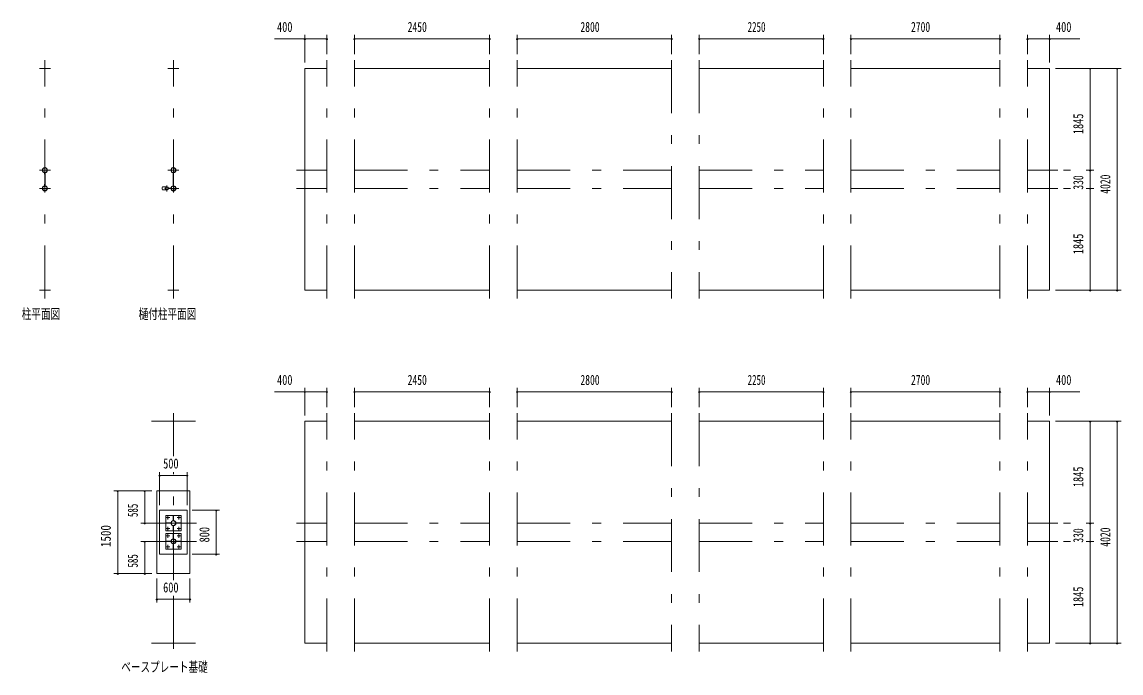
# Model space of a CAD drawing. Units: millimetres, scale not verified. Extents: x -31545 to 31552, y -14700 to 14700.
# Drawn here: x -31545 to -11624, y -11328 to 468 of the extents above; entities that cross this region are included whole.
import ezdxf
from ezdxf.enums import TextEntityAlignment as Align

# ---------------------------------------------------------------- set-up
doc = ezdxf.new("R2010")
doc.units = ezdxf.units.MM
doc.header["$LTSCALE"] = 80
doc.linetypes.add('USER3', pattern=[24, 12, -5, 2, -5])
for name, color, linetype, lineweight in [('0-2_1-07BOLD', 7, 'Continuous', 18), ('0-3_1-27CENTER', 3, 'USER3', 18), ('0-5_1-57DIM', 3, 'Continuous', 18)]:
    doc.layers.add(name, color=color, linetype=linetype, lineweight=lineweight)
doc.styles.add('ＭＳ ゴシック', font='')
doc.styles.get('ＭＳ ゴシック').set_extended_font_data('MS Gothic')

msp = doc.modelspace()

# ---------------------------------------------------------------- linework, layer by layer
at = {"layer": '0-2_1-07BOLD'}
for p, q in [((-31029.91, -372.46), (-31229.9, -372.46)), ((-28700.17, -372.46), (-28900.17, -372.46)), ((-26418.72, -4392.46), (-26418.72, -372.46)), ((-26018.72, -372.46), (-26418.72, -372.46)), ((-23068.72, -372.46), (-25518.72, -372.46)), ((-19768.72, -372.46), (-22568.72, -372.46)), ((-17018.72, -372.46), (-19268.72, -372.46)), ((-13818.72, -372.46), (-16518.72, -372.46)), ((-12918.72, -372.46), (-13318.72, -372.46)), ((-12918.72, -4392.46), (-12918.72, -372.46)), ((-31134.49, -2292.46), (-31134.49, -2263.38)), ((-31134.49, -2292.46), (-31132.89, -2292.46)), ((-31132.89, -2261.9), (-31132.89, -2503.01)), ((-31126.89, -2503.01), (-31126.89, -2261.9)), ((-28804.76, -2292.46), (-28804.76, -2263.38)), ((-28804.76, -2292.46), (-28803.16, -2292.46)), ((-28803.16, -2261.9), (-28803.16, -2503.01)), ((-28797.16, -2503.01), (-28797.16, -2261.9)), ((-31134.49, -2472.46), (-31132.89, -2472.46)), ((-31134.49, -2472.46), (-31134.49, -2501.54)), ((-31126.89, -2472.46), (-31125.29, -2472.46)), ((-31125.29, -2472.46), (-31125.29, -2501.54)), ((-28927.68, -2519.96), (-28995.26, -2519.96)), ((-28927.68, -2574.96), (-28995.26, -2574.96)), ((-28890.83, -2544.45), (-28844.61, -2544.45)), ((-28890.83, -2550.46), (-28844.61, -2550.46)), ((-28889.43, -2542.85), (-28846.08, -2542.85)), ((-28889.43, -2552.06), (-28846.08, -2552.06)), ((-28804.76, -2472.46), (-28803.16, -2472.46)), ((-28804.76, -2472.46), (-28804.76, -2501.54)), ((-28797.16, -2472.46), (-28795.56, -2472.46)), ((-28795.56, -2472.46), (-28795.56, -2501.54)), ((-31029.91, -4392.46), (-31229.9, -4392.46)), ((-28700.17, -4392.46), (-28900.17, -4392.46)), ((-26018.72, -4392.46), (-26418.72, -4392.46)), ((-23068.72, -4392.46), (-25518.72, -4392.46)), ((-19768.72, -4392.46), (-22568.72, -4392.46)), ((-17018.72, -4392.46), (-19268.72, -4392.46)), ((-13818.72, -4392.46), (-16518.72, -4392.46)), ((-12918.72, -4392.46), (-13318.72, -4392.46)), ((-28400.17, -6767.46), (-29200.17, -6767.46)), ((-26018.72, -6767.46), (-26418.72, -6767.46)), ((-23068.72, -6767.46), (-25518.72, -6767.46)), ((-19768.72, -6767.46), (-22568.72, -6767.46)), ((-17018.72, -6767.46), (-19268.72, -6767.46)), ((-13818.72, -6767.46), (-16518.72, -6767.46)), ((-12918.72, -6767.46), (-13318.72, -6767.46)), ((-12918.72, -10787.46), (-12918.72, -6767.46)), ((-28500.17, -9527.46), (-28500.17, -8027.45)), ((-29050.17, -9177.46), (-29050.17, -8377.46)), ((-28550.17, -8377.46), (-29050.17, -8377.46)), ((-28803.17, -8472.91), (-28797.17, -8472.91)), ((-28803.17, -8472.91), (-28803.17, -8567.91)), ((-28803.17, -8547.91), (-28797.17, -8547.91)), ((-28797.17, -8472.91), (-28797.17, -8567.91)), ((-28939.72, -8609.46), (-28844.72, -8609.46)), ((-28939.72, -8615.46), (-28939.72, -8609.46)), ((-28864.72, -8615.46), (-28864.72, -8609.46)), ((-28803.17, -8567.91), (-28797.17, -8567.91)), ((-28803.17, -8752.01), (-28803.17, -8657.01)), ((-28797.17, -8677.01), (-28803.17, -8677.01)), ((-28797.17, -8752.01), (-28803.17, -8752.01)), ((-28660.62, -8615.46), (-28755.62, -8615.46)), ((-28735.62, -8609.46), (-28735.62, -8615.46)), ((-28660.62, -8609.46), (-28660.62, -8615.46)), ((-28939.72, -8939.45), (-28844.72, -8939.45)), ((-28939.72, -8945.45), (-28939.72, -8939.45)), ((-28864.72, -8945.45), (-28864.72, -8939.45)), ((-28803.17, -8802.9), (-28803.17, -8897.9)), ((-28803.17, -8877.9), (-28797.17, -8877.9)), ((-28803.17, -8897.9), (-28797.17, -8897.9)), ((-28755.62, -8939.45), (-28755.62, -8945.45)), ((-28660.62, -8939.45), (-28755.62, -8939.45)), ((-28735.62, -8939.45), (-28735.62, -8945.45)), ((-28803.17, -9082), (-28803.17, -8987.01)), ((-28797.17, -8987.01), (-28803.17, -8987.01)), ((-28797.17, -9007.01), (-28803.17, -9007.01)), ((-28797.17, -9082), (-28803.17, -9082)), ((-28797.17, -9082), (-28797.17, -8987.01)), ((-29100.17, -9527.46), (-28500.17, -9527.46)), ((-28400.17, -10787.46), (-29200.17, -10787.46)), ((-23068.72, -10787.46), (-25518.72, -10787.46)), ((-19768.72, -10787.46), (-22568.72, -10787.46)), ((-17018.72, -10787.46), (-19268.72, -10787.46)), ((-13818.72, -10787.46), (-16518.72, -10787.46)), ((-12918.72, -10787.46), (-13318.72, -10787.46))]:
    msp.add_line(p, q, dxfattribs=at)
for points in [[(-31126.89, -2292.46), (-31125.29, -2292.46), (-31125.29, -2263.38)], [(-28797.16, -2292.46), (-28795.56, -2292.46), (-28795.56, -2263.38)], [(-26018.72, -10787.46), (-26418.72, -10787.46), (-26418.72, -6767.46)], [(-29100.17, -9527.46), (-29100.17, -8027.45), (-28500.17, -8027.45)], [(-28550.17, -8377.46), (-28550.17, -9177.46), (-29050.17, -9177.46)], [(-28939.72, -8615.46), (-28844.72, -8615.46), (-28844.72, -8609.46)], [(-28797.17, -8752.01), (-28797.17, -8657.01), (-28803.17, -8657.01)], [(-28660.62, -8609.46), (-28755.62, -8609.46), (-28755.62, -8615.46)], [(-28939.72, -8945.45), (-28844.72, -8945.45), (-28844.72, -8939.45)], [(-28803.17, -8802.9), (-28797.17, -8802.9), (-28797.17, -8897.9)], [(-28660.62, -8939.45), (-28660.62, -8945.45), (-28755.62, -8945.45)]]:
    msp.add_lwpolyline(points, dxfattribs=at)
for points in [[(-28660.17, -8752.46), (-28940.17, -8752.46), (-28940.17, -8472.46), (-28660.17, -8472.46)], [(-28940.17, -9082.45), (-28940.17, -8802.45), (-28660.17, -8802.45), (-28660.17, -9082.45)]]:
    msp.add_lwpolyline(points, close=True, dxfattribs=at)
for centre, radius in [((-31129.9, -2217.46), 44.55), ((-31129.9, -2217.46), 40.35), ((-31129.9, -2169.06), 2.25), ((-28800.17, -2217.46), 44.55), ((-28800.17, -2217.46), 40.35), ((-28800.17, -2169.06), 2.25), ((-31129.9, -2547.46), 44.55), ((-31129.9, -2547.46), 40.35), ((-28949.51, -2547.46), 2.25), ((-28918.16, -2547.46), 27.5), ((-28800.16, -2547.46), 46.15), ((-28800.17, -2547.46), 44.55), ((-28800.17, -2547.46), 40.35), ((-31129.9, -2595.86), 2.25), ((-28800.17, -2595.86), 2.25), ((-28900.17, -8512.46), 8), ((-28700.17, -8512.46), 8), ((-28900.17, -8712.46), 8), ((-28800.17, -8612.46), 44.55), ((-28800.17, -8612.46), 40.35), ((-28700.17, -8712.46), 8), ((-28900.17, -8842.45), 8), ((-28800.17, -8942.45), 44.55), ((-28800.17, -8942.45), 40.35), ((-28700.17, -8842.45), 8), ((-28900.17, -9042.45), 8), ((-28700.17, -9042.45), 8)]:
    msp.add_circle(centre, radius, dxfattribs=at)
for centre, radius, start, end in [((-31129.9, -2217.46), 46.15, 93.78961, 264.28209), ((-31129.9, -2169.06), 3.85, 322.09525, 270.00276), ((-31129.9, -2217.46), 46.15, 275.72758, 90.00154), ((-28800.16, -2217.46), 46.15, 93.78961, 264.28209), ((-28800.17, -2169.06), 3.85, 322.09525, 270.00276), ((-28800.16, -2217.46), 46.15, 275.72758, 90.00154), ((-31129.9, -2547.46), 46.15, 95.71837, 266.21085), ((-31129.9, -2547.46), 46.15, 269.99892, 84.27287), ((-28959.77, -2547.46), 44.9, 142.23546, 217.76454), ((-28949.51, -2547.46), 3.85, 51.34222, 0), ((-28918.16, -2547.46), 29.1, 9.09488, 180), ((-28918.16, -2547.46), 29.1, 185.93016, 350.90401), ((-28900.76, -2547.46), 44.9, 142.23546, 160.41136), ((-28900.76, -2547.46), 44.9, 199.58864, 217.76454), ((-31129.9, -2595.86), 3.85, 90, 37.90752), ((-28800.17, -2595.86), 3.85, 90, 37.90752)]:
    msp.add_arc(centre, radius, start, end, dxfattribs=at)
at = {"layer": '0-3_1-27CENTER'}
for p, q in [((-31129.9, -4542.46), (-31129.9, -222.46)), ((-28800.17, -4542.46), (-28800.17, -222.46)), ((-26018.72, -4542.46), (-26018.72, -222.46)), ((-25518.72, -4542.46), (-25518.72, -222.46)), ((-23068.72, -4542.46), (-23068.72, -222.46)), ((-22568.72, -4542.46), (-22568.72, -222.46)), ((-19768.72, -222.46), (-19768.72, -4542.46)), ((-19268.72, -222.46), (-19268.72, -4542.46)), ((-17018.72, -4542.46), (-17018.72, -222.46)), ((-16518.72, -4542.46), (-16518.72, -222.46)), ((-13818.72, -4542.46), (-13818.72, -222.46)), ((-13318.72, -4542.46), (-13318.72, -222.46)), ((-31029.91, -2217.46), (-31229.9, -2217.46)), ((-28700.17, -2217.46), (-28900.17, -2217.46)), ((-26568.72, -2217.46), (-26018.72, -2217.46)), ((-25518.72, -2217.46), (-23068.72, -2217.46)), ((-22568.72, -2217.46), (-19768.72, -2217.46)), ((-19268.72, -2217.46), (-17018.72, -2217.46)), ((-16518.72, -2217.46), (-13818.72, -2217.46)), ((-13318.72, -2217.46), (-12768.72, -2217.46)), ((-31029.91, -2547.46), (-31229.9, -2547.46)), ((-28918.16, -2492.46), (-28918.16, -2602.46)), ((-28700.17, -2547.46), (-28900.17, -2547.46)), ((-28867.69, -2558.22), (-28867.69, -2536.69)), ((-26568.72, -2547.46), (-26018.72, -2547.46)), ((-25518.72, -2547.46), (-23068.72, -2547.46)), ((-22568.72, -2547.46), (-19768.72, -2547.46)), ((-19268.72, -2547.46), (-17018.72, -2547.46)), ((-16518.72, -2547.46), (-13818.72, -2547.46)), ((-13318.72, -2547.46), (-12768.72, -2547.46)), ((-28800.17, -6617.46), (-28800.17, -7398.87)), ((-26018.72, -10937.46), (-26018.72, -6617.46)), ((-25518.72, -10937.46), (-25518.72, -6617.46)), ((-23068.72, -10937.46), (-23068.72, -6617.46)), ((-22568.72, -10937.46), (-22568.72, -6617.46)), ((-19768.72, -6617.46), (-19768.72, -10937.46)), ((-19268.72, -6617.46), (-19268.72, -10937.46)), ((-17018.72, -10937.46), (-17018.72, -6617.46)), ((-16518.72, -10937.46), (-16518.72, -6617.46)), ((-13818.72, -10937.46), (-13818.72, -6617.46)), ((-13318.72, -10937.46), (-13318.72, -6617.46)), ((-28800.17, -9647.46), (-28800.17, -7687.46)), ((-28934.32, -8512.46), (-28866.03, -8512.46)), ((-28900.17, -8478.31), (-28900.17, -8546.6)), ((-28734.32, -8512.46), (-28666.03, -8512.46)), ((-28700.17, -8478.31), (-28700.17, -8546.6)), ((-29200.17, -8612.46), (-28380.17, -8612.46)), ((-28934.32, -8712.46), (-28866.03, -8712.46)), ((-28900.17, -8678.31), (-28900.17, -8746.6)), ((-28734.32, -8712.46), (-28666.03, -8712.46)), ((-28700.17, -8678.31), (-28700.17, -8746.6)), ((-26568.72, -8612.46), (-26018.72, -8612.46)), ((-25518.72, -8612.46), (-23068.72, -8612.46)), ((-22568.72, -8612.46), (-19768.72, -8612.46)), ((-19268.72, -8612.46), (-17018.72, -8612.46)), ((-16518.72, -8612.46), (-13818.72, -8612.46)), ((-13318.72, -8612.46), (-12768.72, -8612.46)), ((-29200.17, -8942.45), (-28380.17, -8942.45)), ((-28934.32, -8842.45), (-28866.03, -8842.45)), ((-28900.17, -8808.31), (-28900.17, -8876.6)), ((-28734.32, -8842.45), (-28666.03, -8842.45)), ((-28700.17, -8808.31), (-28700.17, -8876.6)), ((-26568.72, -8942.46), (-26018.72, -8942.46)), ((-25518.72, -8942.46), (-23068.72, -8942.46)), ((-22568.72, -8942.46), (-19768.72, -8942.46)), ((-19268.72, -8942.46), (-17018.72, -8942.46)), ((-16518.72, -8942.46), (-13818.72, -8942.46)), ((-13318.72, -8942.46), (-12768.72, -8942.46)), ((-28934.32, -9042.45), (-28866.03, -9042.45)), ((-28900.17, -9008.31), (-28900.17, -9076.6)), ((-28734.32, -9042.45), (-28666.03, -9042.45)), ((-28700.17, -9008.31), (-28700.17, -9076.6)), ((-28800.17, -9932.27), (-28800.17, -10937.46))]:
    msp.add_line(p, q, dxfattribs=at)
at = {"layer": '0-5_1-57DIM'}
for p, q in [((-26418.72, -267.46), (-26418.72, 232.54)), ((-26018.72, -117.46), (-26018.72, 232.54)), ((-25518.72, -117.46), (-25518.72, 232.54)), ((-23068.72, -117.46), (-23068.72, 232.54)), ((-22568.72, -117.46), (-22568.72, 232.54)), ((-19768.72, -117.46), (-19768.72, 232.54)), ((-19268.72, -117.46), (-19268.72, 232.54)), ((-17018.72, -117.46), (-17018.72, 232.54)), ((-16518.72, -117.46), (-16518.72, 232.54)), ((-13818.72, -117.46), (-13818.72, 232.54)), ((-13318.72, -117.46), (-13318.72, 232.54)), ((-12918.73, -267.46), (-12918.73, 232.54)), ((-26968.22, 162.54), (-26018.72, 162.54)), ((-26404.72, 162.54), (-26432.72, 162.54)), ((-26004.72, 162.54), (-26032.72, 162.54)), ((-25504.72, 162.54), (-25532.72, 162.54)), ((-25518.72, 162.54), (-23068.72, 162.54)), ((-23054.72, 162.54), (-23082.72, 162.54)), ((-22554.72, 162.54), (-22582.72, 162.54)), ((-22568.72, 162.54), (-19768.72, 162.54)), ((-19754.72, 162.54), (-19782.72, 162.54)), ((-19254.72, 162.54), (-19282.72, 162.54)), ((-19268.72, 162.54), (-17018.72, 162.54)), ((-17004.72, 162.54), (-17032.72, 162.54)), ((-16504.72, 162.54), (-16532.72, 162.54)), ((-16518.72, 162.54), (-13818.72, 162.54)), ((-13804.72, 162.54), (-13832.72, 162.54)), ((-13304.73, 162.54), (-13332.73, 162.54)), ((-13318.72, 162.54), (-12369.22, 162.54)), ((-12904.73, 162.54), (-12932.73, 162.54)), ((-12813.72, -372.46), (-11623.72, -372.46)), ((-12169.72, -372.46), (-12197.72, -372.46)), ((-12183.72, -372.46), (-12183.72, -4392.47)), ((-11679.72, -372.46), (-11707.72, -372.46)), ((-11693.72, -372.46), (-11693.72, -4392.47)), ((-12663.72, -2217.46), (-12538.42, -2217.46)), ((-12253.72, -2217.46), (-12113.72, -2217.46)), ((-12169.72, -2217.46), (-12197.72, -2217.46)), ((-12663.72, -2547.46), (-12538.42, -2547.46)), ((-12253.72, -2547.46), (-12113.72, -2547.46)), ((-12169.72, -2547.46), (-12197.72, -2547.46)), ((-12813.72, -4392.47), (-11623.72, -4392.47)), ((-12169.72, -4392.47), (-12197.72, -4392.47)), ((-11679.72, -4392.47), (-11707.72, -4392.47)), ((-26418.72, -6662.46), (-26418.72, -6162.46)), ((-26018.72, -6512.46), (-26018.72, -6162.46)), ((-25518.72, -6512.46), (-25518.72, -6162.46)), ((-23068.72, -6512.46), (-23068.72, -6162.46)), ((-22568.72, -6512.46), (-22568.72, -6162.46)), ((-19768.72, -6512.46), (-19768.72, -6162.46)), ((-19268.72, -6512.46), (-19268.72, -6162.46)), ((-17018.72, -6512.46), (-17018.72, -6162.46)), ((-16518.72, -6512.46), (-16518.72, -6162.46)), ((-13818.72, -6512.46), (-13818.72, -6162.46)), ((-13318.72, -6512.46), (-13318.72, -6162.46)), ((-12918.73, -6662.46), (-12918.73, -6162.46)), ((-26968.22, -6232.46), (-26018.72, -6232.46)), ((-26404.72, -6232.46), (-26432.72, -6232.46)), ((-26004.72, -6232.46), (-26032.72, -6232.46)), ((-25504.72, -6232.46), (-25532.72, -6232.46)), ((-25518.72, -6232.46), (-23068.72, -6232.46)), ((-23054.72, -6232.46), (-23082.72, -6232.46)), ((-22554.72, -6232.46), (-22582.72, -6232.46)), ((-22568.72, -6232.46), (-19768.72, -6232.46)), ((-19754.72, -6232.46), (-19782.72, -6232.46)), ((-19254.72, -6232.46), (-19282.72, -6232.46)), ((-19268.72, -6232.46), (-17018.72, -6232.46)), ((-17004.72, -6232.46), (-17032.72, -6232.46)), ((-16504.72, -6232.46), (-16532.72, -6232.46)), ((-16518.72, -6232.46), (-13818.72, -6232.46)), ((-13804.72, -6232.46), (-13832.72, -6232.46)), ((-13304.73, -6232.46), (-13332.73, -6232.46)), ((-13318.72, -6232.46), (-12369.22, -6232.46)), ((-12904.73, -6232.46), (-12932.73, -6232.46)), ((-12813.72, -6767.46), (-11623.72, -6767.46)), ((-12169.72, -6767.46), (-12197.72, -6767.46)), ((-12183.72, -6767.46), (-12183.72, -10787.47)), ((-11679.72, -6767.46), (-11707.72, -6767.46)), ((-11693.72, -6767.46), (-11693.72, -10787.47)), ((-29036.17, -7747.45), (-29064.17, -7747.45)), ((-29050.17, -8287.46), (-29050.17, -7687.46)), ((-29050.17, -7747.45), (-28550.17, -7747.45)), ((-28536.17, -7747.45), (-28564.17, -7747.45)), ((-28550.17, -8287.46), (-28550.17, -7687.46)), ((-29190.17, -8027.45), (-29880.17, -8027.45)), ((-29796.17, -8027.45), (-29824.17, -8027.45)), ((-29810.17, -8027.45), (-29810.17, -9527.46)), ((-29306.17, -8027.45), (-29334.17, -8027.45)), ((-29320.17, -8027.45), (-29320.17, -8612.46)), ((-28460.17, -8377.46), (-27963.24, -8377.46)), ((-28009.24, -8377.46), (-28037.24, -8377.46)), ((-28023.24, -8377.46), (-28023.24, -9177.46)), ((-29190.17, -8612.46), (-29390.17, -8612.46)), ((-29306.17, -8612.46), (-29334.17, -8612.46)), ((-12663.72, -8612.47), (-12538.42, -8612.47)), ((-12253.72, -8612.47), (-12113.72, -8612.47)), ((-12169.72, -8612.47), (-12197.72, -8612.47)), ((-29190.17, -8942.45), (-29390.17, -8942.45)), ((-29306.17, -8942.45), (-29334.17, -8942.45)), ((-29320.17, -8942.45), (-29320.17, -9527.46)), ((-12663.72, -8942.46), (-12538.42, -8942.46)), ((-12253.72, -8942.46), (-12113.72, -8942.46)), ((-12169.72, -8942.46), (-12197.72, -8942.46)), ((-28460.17, -9177.46), (-27963.24, -9177.46)), ((-28009.24, -9177.46), (-28037.24, -9177.46)), ((-29190.17, -9527.46), (-29880.17, -9527.46)), ((-29796.17, -9527.46), (-29824.17, -9527.46)), ((-29306.17, -9527.46), (-29334.17, -9527.46)), ((-29100.17, -9617.46), (-29100.17, -10052.27)), ((-28500.17, -9617.46), (-28500.17, -10052.27)), ((-29086.17, -9992.27), (-29114.17, -9992.27)), ((-29100.17, -9992.27), (-28500.17, -9992.27)), ((-28486.17, -9992.27), (-28514.17, -9992.27)), ((-12813.72, -10787.47), (-11623.72, -10787.47)), ((-12169.72, -10787.47), (-12197.72, -10787.47)), ((-11679.72, -10787.47), (-11707.72, -10787.47))]:
    msp.add_line(p, q, dxfattribs=at)
for centre in [(-26418.72, 162.54), (-26018.72, 162.54), (-25518.72, 162.54), (-23068.72, 162.54), (-22568.72, 162.54), (-19768.72, 162.54), (-19268.72, 162.54), (-17018.72, 162.54), (-16518.72, 162.54), (-13818.72, 162.54), (-13318.73, 162.54), (-12918.73, 162.54), (-12183.72, -372.46), (-11693.72, -372.46), (-12183.72, -2217.46), (-12183.72, -2547.46), (-12183.72, -4392.47), (-11693.72, -4392.47), (-26418.72, -6232.46), (-26018.72, -6232.46), (-25518.72, -6232.46), (-23068.72, -6232.46), (-22568.72, -6232.46), (-19768.72, -6232.46), (-19268.72, -6232.46), (-17018.72, -6232.46), (-16518.72, -6232.46), (-13818.72, -6232.46), (-13318.73, -6232.46), (-12918.73, -6232.46), (-12183.72, -6767.46), (-11693.72, -6767.46), (-29050.17, -7747.45), (-28550.17, -7747.45), (-29810.17, -8027.45), (-29320.17, -8027.45), (-28023.24, -8377.46), (-29320.17, -8612.46), (-12183.72, -8612.47), (-29320.17, -8942.45), (-12183.72, -8942.46), (-28023.24, -9177.46), (-29810.17, -9527.46), (-29320.17, -9527.46), (-29100.17, -9992.27), (-28500.17, -9992.27), (-12183.72, -10787.47), (-11693.72, -10787.47)]:
    msp.add_arc(centre, 14, 180, 0, dxfattribs=at)

# ---------------------------------------------------------------- texts
at = {"layer": '0-5_1-57DIM', "color": 7, "style": 'ＭＳ ゴシック'}
for s, width, p in [('400', 0.75, (-26921.15, 232.54)), ('2450', 0.7, (-24554.13, 232.54)), ('2800', 0.7, (-21422.5, 232.54)), ('2250', 0.65, (-18391.08, 232.54)), ('2700', 0.7, (-15429.96, 232.54)), ('400', 0.75, (-12801.65, 232.54)), ('柱平面図', 0.7, (-31549.91, -4967.59)), ('樋付柱平面図', 0.7, (-29430.17, -4967.59)), ('400', 0.75, (-26921.15, -6162.46)), ('2450', 0.7, (-24554.13, -6162.46)), ('2800', 0.7, (-21422.5, -6162.46)), ('2250', 0.65, (-18391.08, -6162.46)), ('2700', 0.7, (-15429.96, -6162.46)), ('400', 0.75, (-12801.65, -6162.46)), ('500', 0.75, (-28985.59, -7677.46)), ('600', 0.75, (-28986.17, -9922.27)), ('ベースプレート基礎', 0.7, (-29745.17, -11362.59))]:
    msp.add_text(s, height=182.3, dxfattribs=dict(at, width=width)).set_placement(p, align=Align.BOTTOM_LEFT)
for s, width, p in [('1845', 0.75, (-12253.72, -1564.08)), ('330', 0.7, (-12253.72, -2571.22)), ('4020', 0.7, (-11763.72, -2644.12)), ('1845', 0.75, (-12253.72, -3739.08)), ('1845', 0.75, (-12253.72, -7959.08)), ('585', 0.65, (-29390.17, -8501.81)), ('1500', 0.8, (-29880.17, -9044.83)), ('800', 0.75, (-28093.24, -8961.43)), ('330', 0.7, (-12253.72, -8966.22)), ('4020', 0.7, (-11763.72, -9039.12)), ('585', 0.65, (-29390.17, -9416.81)), ('1845', 0.75, (-12253.72, -10134.08))]:
    msp.add_text(s, height=182.3, rotation=90, dxfattribs=dict(at, width=width)).set_placement(p, align=Align.BOTTOM_LEFT)

doc.saveas('drawing.dxf')
